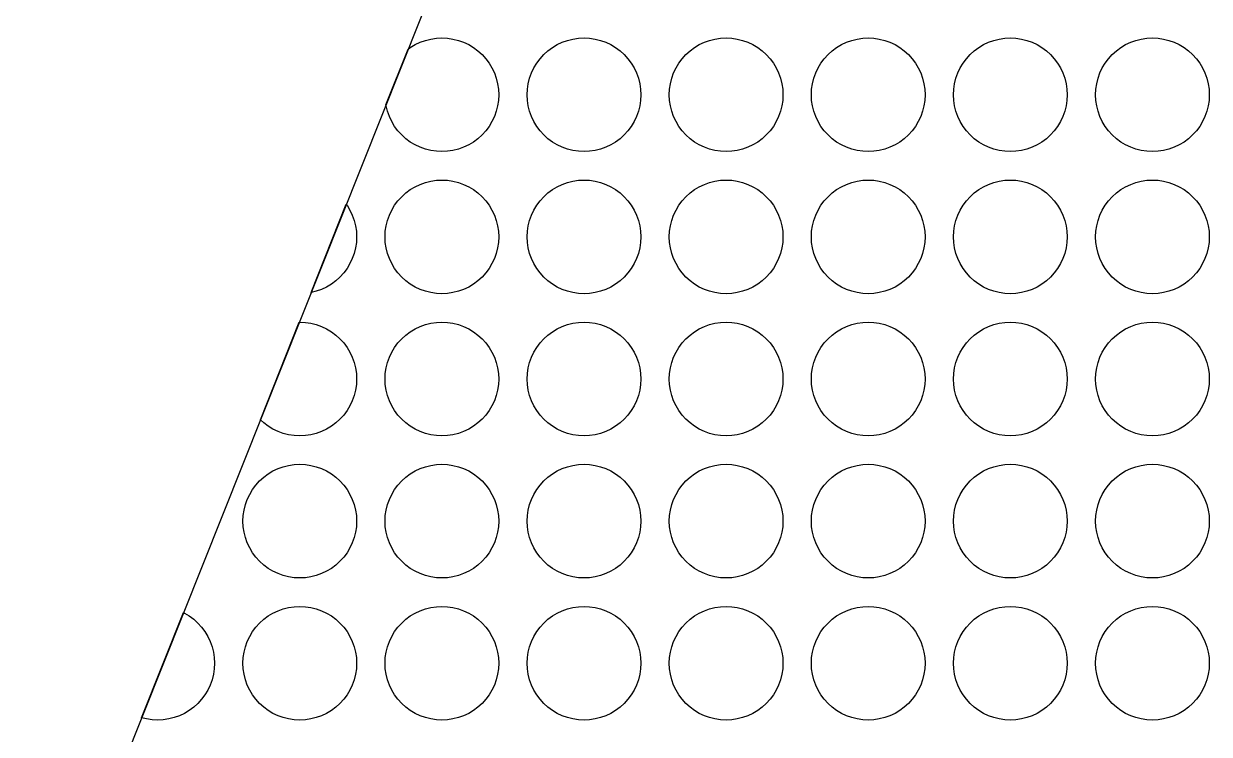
# Model space of a CAD drawing. Header units: millimetres. Extents: x 13 to 146, y -291 to -195.
# Drawn here: x 29.11 to 49.97, y -243.84 to -231.34 of the extents above; entities that cross this region are included whole.
import ezdxf

# ---------------------------------------------------------------- set-up
doc = ezdxf.new("R2010")
doc.units = ezdxf.units.MM
doc.layers.add('background', color=7, linetype='Continuous')
doc.layers.add('outline_2', color=3, linetype='Continuous')

msp = doc.modelspace()

# ---------------------------------------------------------------- linework, layer by layer
at = {"layer": 'background'}
for points in [[(35.872, -231.788), (35.91, -231.76), (35.994, -231.709), (36.083, -231.667), (36.175, -231.634), (36.27, -231.61), (36.368, -231.596), (36.466, -231.591), (36.564, -231.596), (36.661, -231.61), (36.756, -231.634), (36.848, -231.667), (36.937, -231.709), (37.021, -231.76), (37.1, -231.818), (37.173, -231.884), (37.239, -231.957), (37.297, -232.035), (37.347, -232.12), (37.389, -232.208), (37.422, -232.301), (37.446, -232.396), (37.461, -232.493), (37.466, -232.591), (37.461, -232.689), (37.446, -232.786), (37.422, -232.881), (37.389, -232.974), (37.347, -233.062), (37.297, -233.147), (37.239, -233.225), (37.173, -233.298), (37.1, -233.364), (37.021, -233.422), (36.937, -233.473), (36.848, -233.515), (36.756, -233.548), (36.661, -233.572), (36.564, -233.586), (36.466, -233.591), (36.368, -233.586), (36.27, -233.572), (36.175, -233.548), (36.083, -233.515), (35.994, -233.473), (35.91, -233.422), (35.831, -233.364), (35.758, -233.298), (35.693, -233.225), (35.634, -233.147), (35.584, -233.062), (35.542, -232.974), (35.509, -232.881), (35.485, -232.786), (35.482, -232.767)], [(39.966, -232.591), (39.961, -232.689), (39.946, -232.786), (39.922, -232.881), (39.889, -232.974), (39.847, -233.062), (39.797, -233.147), (39.739, -233.225), (39.673, -233.298), (39.6, -233.364), (39.521, -233.422), (39.437, -233.473), (39.348, -233.515), (39.256, -233.548), (39.161, -233.572), (39.064, -233.586), (38.966, -233.591), (38.868, -233.586), (38.77, -233.572), (38.675, -233.548), (38.583, -233.515), (38.494, -233.473), (38.41, -233.422), (38.331, -233.364), (38.258, -233.298), (38.193, -233.225), (38.134, -233.147), (38.084, -233.062), (38.042, -232.974), (38.009, -232.881), (37.985, -232.786), (37.97, -232.689), (37.966, -232.591), (37.97, -232.493), (37.985, -232.396), (38.009, -232.301), (38.042, -232.208), (38.084, -232.12), (38.134, -232.035), (38.193, -231.957), (38.258, -231.884), (38.331, -231.818), (38.41, -231.76), (38.494, -231.709), (38.583, -231.667), (38.675, -231.634), (38.77, -231.61), (38.868, -231.596), (38.966, -231.591), (39.064, -231.596), (39.161, -231.61), (39.256, -231.634), (39.348, -231.667), (39.437, -231.709), (39.521, -231.76), (39.6, -231.818), (39.673, -231.884), (39.739, -231.957), (39.797, -232.035), (39.847, -232.12), (39.889, -232.208), (39.922, -232.301), (39.946, -232.396), (39.961, -232.493)], [(42.466, -232.591), (42.461, -232.689), (42.446, -232.786), (42.422, -232.881), (42.389, -232.974), (42.347, -233.062), (42.297, -233.147), (42.239, -233.225), (42.173, -233.298), (42.1, -233.364), (42.021, -233.422), (41.937, -233.473), (41.848, -233.515), (41.756, -233.548), (41.661, -233.572), (41.564, -233.586), (41.466, -233.591), (41.368, -233.586), (41.27, -233.572), (41.175, -233.548), (41.083, -233.515), (40.994, -233.473), (40.91, -233.422), (40.831, -233.364), (40.758, -233.298), (40.693, -233.225), (40.634, -233.147), (40.584, -233.062), (40.542, -232.974), (40.509, -232.881), (40.485, -232.786), (40.47, -232.689), (40.466, -232.591), (40.47, -232.493), (40.485, -232.396), (40.509, -232.301), (40.542, -232.208), (40.584, -232.12), (40.634, -232.035), (40.693, -231.957), (40.758, -231.884), (40.831, -231.818), (40.91, -231.76), (40.994, -231.709), (41.083, -231.667), (41.175, -231.634), (41.27, -231.61), (41.368, -231.596), (41.466, -231.591), (41.564, -231.596), (41.661, -231.61), (41.756, -231.634), (41.848, -231.667), (41.937, -231.709), (42.021, -231.76), (42.1, -231.818), (42.173, -231.884), (42.239, -231.957), (42.297, -232.035), (42.347, -232.12), (42.389, -232.208), (42.422, -232.301), (42.446, -232.396), (42.461, -232.493)], [(44.966, -232.591), (44.961, -232.689), (44.946, -232.786), (44.922, -232.881), (44.889, -232.974), (44.847, -233.062), (44.797, -233.147), (44.739, -233.225), (44.673, -233.298), (44.6, -233.364), (44.521, -233.422), (44.437, -233.473), (44.348, -233.515), (44.256, -233.548), (44.161, -233.572), (44.064, -233.586), (43.966, -233.591), (43.868, -233.586), (43.77, -233.572), (43.675, -233.548), (43.583, -233.515), (43.494, -233.473), (43.41, -233.422), (43.331, -233.364), (43.258, -233.298), (43.193, -233.225), (43.134, -233.147), (43.084, -233.062), (43.042, -232.974), (43.009, -232.881), (42.985, -232.786), (42.97, -232.689), (42.966, -232.591), (42.97, -232.493), (42.985, -232.396), (43.009, -232.301), (43.042, -232.208), (43.084, -232.12), (43.134, -232.035), (43.193, -231.957), (43.258, -231.884), (43.331, -231.818), (43.41, -231.76), (43.494, -231.709), (43.583, -231.667), (43.675, -231.634), (43.77, -231.61), (43.868, -231.596), (43.966, -231.591), (44.064, -231.596), (44.161, -231.61), (44.256, -231.634), (44.348, -231.667), (44.437, -231.709), (44.521, -231.76), (44.6, -231.818), (44.673, -231.884), (44.739, -231.957), (44.797, -232.035), (44.847, -232.12), (44.889, -232.208), (44.922, -232.301), (44.946, -232.396), (44.961, -232.493)], [(47.466, -232.591), (47.461, -232.689), (47.446, -232.786), (47.422, -232.881), (47.389, -232.974), (47.347, -233.062), (47.297, -233.147), (47.239, -233.225), (47.173, -233.298), (47.1, -233.364), (47.021, -233.422), (46.937, -233.473), (46.848, -233.515), (46.756, -233.548), (46.661, -233.572), (46.564, -233.586), (46.466, -233.591), (46.368, -233.586), (46.27, -233.572), (46.175, -233.548), (46.083, -233.515), (45.994, -233.473), (45.91, -233.422), (45.831, -233.364), (45.758, -233.298), (45.693, -233.225), (45.634, -233.147), (45.584, -233.062), (45.542, -232.974), (45.509, -232.881), (45.485, -232.786), (45.47, -232.689), (45.466, -232.591), (45.47, -232.493), (45.485, -232.396), (45.509, -232.301), (45.542, -232.208), (45.584, -232.12), (45.634, -232.035), (45.693, -231.957), (45.758, -231.884), (45.831, -231.818), (45.91, -231.76), (45.994, -231.709), (46.083, -231.667), (46.175, -231.634), (46.27, -231.61), (46.368, -231.596), (46.466, -231.591), (46.564, -231.596), (46.661, -231.61), (46.756, -231.634), (46.848, -231.667), (46.937, -231.709), (47.021, -231.76), (47.1, -231.818), (47.173, -231.884), (47.239, -231.957), (47.297, -232.035), (47.347, -232.12), (47.389, -232.208), (47.422, -232.301), (47.446, -232.396), (47.461, -232.493)], [(49.966, -232.591), (49.961, -232.689), (49.946, -232.786), (49.922, -232.881), (49.889, -232.974), (49.847, -233.062), (49.797, -233.147), (49.739, -233.225), (49.673, -233.298), (49.6, -233.364), (49.521, -233.422), (49.437, -233.473), (49.348, -233.515), (49.256, -233.548), (49.161, -233.572), (49.064, -233.586), (48.966, -233.591), (48.868, -233.586), (48.77, -233.572), (48.675, -233.548), (48.583, -233.515), (48.494, -233.473), (48.41, -233.422), (48.331, -233.364), (48.258, -233.298), (48.193, -233.225), (48.134, -233.147), (48.084, -233.062), (48.042, -232.974), (48.009, -232.881), (47.985, -232.786), (47.97, -232.689), (47.966, -232.591), (47.97, -232.493), (47.985, -232.396), (48.009, -232.301), (48.042, -232.208), (48.084, -232.12), (48.134, -232.035), (48.193, -231.957), (48.258, -231.884), (48.331, -231.818), (48.41, -231.76), (48.494, -231.709), (48.583, -231.667), (48.675, -231.634), (48.77, -231.61), (48.868, -231.596), (48.966, -231.591), (49.064, -231.596), (49.161, -231.61), (49.256, -231.634), (49.348, -231.667), (49.437, -231.709), (49.521, -231.76), (49.6, -231.818), (49.673, -231.884), (49.739, -231.957), (49.797, -232.035), (49.847, -232.12), (49.889, -232.208), (49.922, -232.301), (49.946, -232.396), (49.961, -232.493)], [(37.466, -235.091), (37.461, -235.189), (37.446, -235.286), (37.422, -235.381), (37.389, -235.474), (37.347, -235.562), (37.297, -235.647), (37.239, -235.725), (37.173, -235.798), (37.1, -235.864), (37.021, -235.922), (36.937, -235.973), (36.848, -236.015), (36.756, -236.048), (36.661, -236.072), (36.564, -236.086), (36.466, -236.091), (36.368, -236.086), (36.27, -236.072), (36.175, -236.048), (36.083, -236.015), (35.994, -235.973), (35.91, -235.922), (35.831, -235.864), (35.758, -235.798), (35.693, -235.725), (35.634, -235.647), (35.584, -235.562), (35.542, -235.474), (35.509, -235.381), (35.485, -235.286), (35.47, -235.189), (35.466, -235.091), (35.47, -234.993), (35.485, -234.896), (35.509, -234.801), (35.542, -234.708), (35.584, -234.62), (35.634, -234.535), (35.693, -234.457), (35.758, -234.384), (35.831, -234.318), (35.91, -234.26), (35.994, -234.209), (36.083, -234.167), (36.175, -234.134), (36.27, -234.11), (36.368, -234.096), (36.466, -234.091), (36.564, -234.096), (36.661, -234.11), (36.756, -234.134), (36.848, -234.167), (36.937, -234.209), (37.021, -234.26), (37.1, -234.318), (37.173, -234.384), (37.239, -234.457), (37.297, -234.535), (37.347, -234.62), (37.389, -234.708), (37.422, -234.801), (37.446, -234.896), (37.461, -234.993)], [(39.966, -235.091), (39.961, -235.189), (39.946, -235.286), (39.922, -235.381), (39.889, -235.474), (39.847, -235.562), (39.797, -235.647), (39.739, -235.725), (39.673, -235.798), (39.6, -235.864), (39.521, -235.922), (39.437, -235.973), (39.348, -236.015), (39.256, -236.048), (39.161, -236.072), (39.064, -236.086), (38.966, -236.091), (38.868, -236.086), (38.77, -236.072), (38.675, -236.048), (38.583, -236.015), (38.494, -235.973), (38.41, -235.922), (38.331, -235.864), (38.258, -235.798), (38.193, -235.725), (38.134, -235.647), (38.084, -235.562), (38.042, -235.474), (38.009, -235.381), (37.985, -235.286), (37.97, -235.189), (37.966, -235.091), (37.97, -234.993), (37.985, -234.896), (38.009, -234.801), (38.042, -234.708), (38.084, -234.62), (38.134, -234.535), (38.193, -234.457), (38.258, -234.384), (38.331, -234.318), (38.41, -234.26), (38.494, -234.209), (38.583, -234.167), (38.675, -234.134), (38.77, -234.11), (38.868, -234.096), (38.966, -234.091), (39.064, -234.096), (39.161, -234.11), (39.256, -234.134), (39.348, -234.167), (39.437, -234.209), (39.521, -234.26), (39.6, -234.318), (39.673, -234.384), (39.739, -234.457), (39.797, -234.535), (39.847, -234.62), (39.889, -234.708), (39.922, -234.801), (39.946, -234.896), (39.961, -234.993)], [(42.466, -235.091), (42.461, -235.189), (42.446, -235.286), (42.422, -235.381), (42.389, -235.474), (42.347, -235.562), (42.297, -235.647), (42.239, -235.725), (42.173, -235.798), (42.1, -235.864), (42.021, -235.922), (41.937, -235.973), (41.848, -236.015), (41.756, -236.048), (41.661, -236.072), (41.564, -236.086), (41.466, -236.091), (41.368, -236.086), (41.27, -236.072), (41.175, -236.048), (41.083, -236.015), (40.994, -235.973), (40.91, -235.922), (40.831, -235.864), (40.758, -235.798), (40.693, -235.725), (40.634, -235.647), (40.584, -235.562), (40.542, -235.474), (40.509, -235.381), (40.485, -235.286), (40.47, -235.189), (40.466, -235.091), (40.47, -234.993), (40.485, -234.896), (40.509, -234.801), (40.542, -234.708), (40.584, -234.62), (40.634, -234.535), (40.693, -234.457), (40.758, -234.384), (40.831, -234.318), (40.91, -234.26), (40.994, -234.209), (41.083, -234.167), (41.175, -234.134), (41.27, -234.11), (41.368, -234.096), (41.466, -234.091), (41.564, -234.096), (41.661, -234.11), (41.756, -234.134), (41.848, -234.167), (41.937, -234.209), (42.021, -234.26), (42.1, -234.318), (42.173, -234.384), (42.239, -234.457), (42.297, -234.535), (42.347, -234.62), (42.389, -234.708), (42.422, -234.801), (42.446, -234.896), (42.461, -234.993)], [(44.966, -235.091), (44.961, -235.189), (44.946, -235.286), (44.922, -235.381), (44.889, -235.474), (44.847, -235.562), (44.797, -235.647), (44.739, -235.725), (44.673, -235.798), (44.6, -235.864), (44.521, -235.922), (44.437, -235.973), (44.348, -236.015), (44.256, -236.048), (44.161, -236.072), (44.064, -236.086), (43.966, -236.091), (43.868, -236.086), (43.77, -236.072), (43.675, -236.048), (43.583, -236.015), (43.494, -235.973), (43.41, -235.922), (43.331, -235.864), (43.258, -235.798), (43.193, -235.725), (43.134, -235.647), (43.084, -235.562), (43.042, -235.474), (43.009, -235.381), (42.985, -235.286), (42.97, -235.189), (42.966, -235.091), (42.97, -234.993), (42.985, -234.896), (43.009, -234.801), (43.042, -234.708), (43.084, -234.62), (43.134, -234.535), (43.193, -234.457), (43.258, -234.384), (43.331, -234.318), (43.41, -234.26), (43.494, -234.209), (43.583, -234.167), (43.675, -234.134), (43.77, -234.11), (43.868, -234.096), (43.966, -234.091), (44.064, -234.096), (44.161, -234.11), (44.256, -234.134), (44.348, -234.167), (44.437, -234.209), (44.521, -234.26), (44.6, -234.318), (44.673, -234.384), (44.739, -234.457), (44.797, -234.535), (44.847, -234.62), (44.889, -234.708), (44.922, -234.801), (44.946, -234.896), (44.961, -234.993)], [(47.466, -235.091), (47.461, -235.189), (47.446, -235.286), (47.422, -235.381), (47.389, -235.474), (47.347, -235.562), (47.297, -235.647), (47.239, -235.725), (47.173, -235.798), (47.1, -235.864), (47.021, -235.922), (46.937, -235.973), (46.848, -236.015), (46.756, -236.048), (46.661, -236.072), (46.564, -236.086), (46.466, -236.091), (46.368, -236.086), (46.27, -236.072), (46.175, -236.048), (46.083, -236.015), (45.994, -235.973), (45.91, -235.922), (45.831, -235.864), (45.758, -235.798), (45.693, -235.725), (45.634, -235.647), (45.584, -235.562), (45.542, -235.474), (45.509, -235.381), (45.485, -235.286), (45.47, -235.189), (45.466, -235.091), (45.47, -234.993), (45.485, -234.896), (45.509, -234.801), (45.542, -234.708), (45.584, -234.62), (45.634, -234.535), (45.693, -234.457), (45.758, -234.384), (45.831, -234.318), (45.91, -234.26), (45.994, -234.209), (46.083, -234.167), (46.175, -234.134), (46.27, -234.11), (46.368, -234.096), (46.466, -234.091), (46.564, -234.096), (46.661, -234.11), (46.756, -234.134), (46.848, -234.167), (46.937, -234.209), (47.021, -234.26), (47.1, -234.318), (47.173, -234.384), (47.239, -234.457), (47.297, -234.535), (47.347, -234.62), (47.389, -234.708), (47.422, -234.801), (47.446, -234.896), (47.461, -234.993)], [(49.966, -235.091), (49.961, -235.189), (49.946, -235.286), (49.922, -235.381), (49.889, -235.474), (49.847, -235.562), (49.797, -235.647), (49.739, -235.725), (49.673, -235.798), (49.6, -235.864), (49.521, -235.922), (49.437, -235.973), (49.348, -236.015), (49.256, -236.048), (49.161, -236.072), (49.064, -236.086), (48.966, -236.091), (48.868, -236.086), (48.77, -236.072), (48.675, -236.048), (48.583, -236.015), (48.494, -235.973), (48.41, -235.922), (48.331, -235.864), (48.258, -235.798), (48.193, -235.725), (48.134, -235.647), (48.084, -235.562), (48.042, -235.474), (48.009, -235.381), (47.985, -235.286), (47.97, -235.189), (47.966, -235.091), (47.97, -234.993), (47.985, -234.896), (48.009, -234.801), (48.042, -234.708), (48.084, -234.62), (48.134, -234.535), (48.193, -234.457), (48.258, -234.384), (48.331, -234.318), (48.41, -234.26), (48.494, -234.209), (48.583, -234.167), (48.675, -234.134), (48.77, -234.11), (48.868, -234.096), (48.966, -234.091), (49.064, -234.096), (49.161, -234.11), (49.256, -234.134), (49.348, -234.167), (49.437, -234.209), (49.521, -234.26), (49.6, -234.318), (49.673, -234.384), (49.739, -234.457), (49.797, -234.535), (49.847, -234.62), (49.889, -234.708), (49.922, -234.801), (49.946, -234.896), (49.961, -234.993)], [(34.784, -234.518), (34.797, -234.535), (34.847, -234.62), (34.889, -234.708), (34.922, -234.801), (34.946, -234.896), (34.961, -234.993), (34.966, -235.091), (34.961, -235.189), (34.946, -235.286), (34.922, -235.381), (34.889, -235.474), (34.847, -235.562), (34.797, -235.647), (34.739, -235.725), (34.673, -235.798), (34.6, -235.864), (34.521, -235.922), (34.437, -235.973), (34.348, -236.015), (34.256, -236.048), (34.165, -236.071)], [(33.957, -236.591), (33.966, -236.591), (34.064, -236.596), (34.161, -236.61), (34.256, -236.634), (34.348, -236.667), (34.437, -236.709), (34.521, -236.76), (34.6, -236.818), (34.673, -236.884), (34.739, -236.957), (34.797, -237.035), (34.847, -237.12), (34.889, -237.208), (34.922, -237.301), (34.946, -237.396), (34.961, -237.493), (34.966, -237.591), (34.961, -237.689), (34.946, -237.786), (34.922, -237.881), (34.889, -237.974), (34.847, -238.062), (34.797, -238.147), (34.739, -238.225), (34.673, -238.298), (34.6, -238.364), (34.521, -238.422), (34.437, -238.473), (34.348, -238.515), (34.256, -238.548), (34.161, -238.572), (34.064, -238.586), (33.966, -238.591), (33.868, -238.586), (33.77, -238.572), (33.675, -238.548), (33.583, -238.515), (33.494, -238.473), (33.41, -238.422), (33.331, -238.364), (33.272, -238.31)], [(37.466, -237.591), (37.461, -237.689), (37.446, -237.786), (37.422, -237.881), (37.389, -237.974), (37.347, -238.062), (37.297, -238.147), (37.239, -238.225), (37.173, -238.298), (37.1, -238.364), (37.021, -238.422), (36.937, -238.473), (36.848, -238.515), (36.756, -238.548), (36.661, -238.572), (36.564, -238.586), (36.466, -238.591), (36.368, -238.586), (36.27, -238.572), (36.175, -238.548), (36.083, -238.515), (35.994, -238.473), (35.91, -238.422), (35.831, -238.364), (35.758, -238.298), (35.693, -238.225), (35.634, -238.147), (35.584, -238.062), (35.542, -237.974), (35.509, -237.881), (35.485, -237.786), (35.47, -237.689), (35.466, -237.591), (35.47, -237.493), (35.485, -237.396), (35.509, -237.301), (35.542, -237.208), (35.584, -237.12), (35.634, -237.035), (35.693, -236.957), (35.758, -236.884), (35.831, -236.818), (35.91, -236.76), (35.994, -236.709), (36.083, -236.667), (36.175, -236.634), (36.27, -236.61), (36.368, -236.596), (36.466, -236.591), (36.564, -236.596), (36.661, -236.61), (36.756, -236.634), (36.848, -236.667), (36.937, -236.709), (37.021, -236.76), (37.1, -236.818), (37.173, -236.884), (37.239, -236.957), (37.297, -237.035), (37.347, -237.12), (37.389, -237.208), (37.422, -237.301), (37.446, -237.396), (37.461, -237.493)], [(39.966, -237.591), (39.961, -237.689), (39.946, -237.786), (39.922, -237.881), (39.889, -237.974), (39.847, -238.062), (39.797, -238.147), (39.739, -238.225), (39.673, -238.298), (39.6, -238.364), (39.521, -238.422), (39.437, -238.473), (39.348, -238.515), (39.256, -238.548), (39.161, -238.572), (39.064, -238.586), (38.966, -238.591), (38.868, -238.586), (38.77, -238.572), (38.675, -238.548), (38.583, -238.515), (38.494, -238.473), (38.41, -238.422), (38.331, -238.364), (38.258, -238.298), (38.193, -238.225), (38.134, -238.147), (38.084, -238.062), (38.042, -237.974), (38.009, -237.881), (37.985, -237.786), (37.97, -237.689), (37.966, -237.591), (37.97, -237.493), (37.985, -237.396), (38.009, -237.301), (38.042, -237.208), (38.084, -237.12), (38.134, -237.035), (38.193, -236.957), (38.258, -236.884), (38.331, -236.818), (38.41, -236.76), (38.494, -236.709), (38.583, -236.667), (38.675, -236.634), (38.77, -236.61), (38.868, -236.596), (38.966, -236.591), (39.064, -236.596), (39.161, -236.61), (39.256, -236.634), (39.348, -236.667), (39.437, -236.709), (39.521, -236.76), (39.6, -236.818), (39.673, -236.884), (39.739, -236.957), (39.797, -237.035), (39.847, -237.12), (39.889, -237.208), (39.922, -237.301), (39.946, -237.396), (39.961, -237.493)], [(42.466, -237.591), (42.461, -237.689), (42.446, -237.786), (42.422, -237.881), (42.389, -237.974), (42.347, -238.062), (42.297, -238.147), (42.239, -238.225), (42.173, -238.298), (42.1, -238.364), (42.021, -238.422), (41.937, -238.473), (41.848, -238.515), (41.756, -238.548), (41.661, -238.572), (41.564, -238.586), (41.466, -238.591), (41.368, -238.586), (41.27, -238.572), (41.175, -238.548), (41.083, -238.515), (40.994, -238.473), (40.91, -238.422), (40.831, -238.364), (40.758, -238.298), (40.693, -238.225), (40.634, -238.147), (40.584, -238.062), (40.542, -237.974), (40.509, -237.881), (40.485, -237.786), (40.47, -237.689), (40.466, -237.591), (40.47, -237.493), (40.485, -237.396), (40.509, -237.301), (40.542, -237.208), (40.584, -237.12), (40.634, -237.035), (40.693, -236.957), (40.758, -236.884), (40.831, -236.818), (40.91, -236.76), (40.994, -236.709), (41.083, -236.667), (41.175, -236.634), (41.27, -236.61), (41.368, -236.596), (41.466, -236.591), (41.564, -236.596), (41.661, -236.61), (41.756, -236.634), (41.848, -236.667), (41.937, -236.709), (42.021, -236.76), (42.1, -236.818), (42.173, -236.884), (42.239, -236.957), (42.297, -237.035), (42.347, -237.12), (42.389, -237.208), (42.422, -237.301), (42.446, -237.396), (42.461, -237.493)], [(44.966, -237.591), (44.961, -237.689), (44.946, -237.786), (44.922, -237.881), (44.889, -237.974), (44.847, -238.062), (44.797, -238.147), (44.739, -238.225), (44.673, -238.298), (44.6, -238.364), (44.521, -238.422), (44.437, -238.473), (44.348, -238.515), (44.256, -238.548), (44.161, -238.572), (44.064, -238.586), (43.966, -238.591), (43.868, -238.586), (43.77, -238.572), (43.675, -238.548), (43.583, -238.515), (43.494, -238.473), (43.41, -238.422), (43.331, -238.364), (43.258, -238.298), (43.193, -238.225), (43.134, -238.147), (43.084, -238.062), (43.042, -237.974), (43.009, -237.881), (42.985, -237.786), (42.97, -237.689), (42.966, -237.591), (42.97, -237.493), (42.985, -237.396), (43.009, -237.301), (43.042, -237.208), (43.084, -237.12), (43.134, -237.035), (43.193, -236.957), (43.258, -236.884), (43.331, -236.818), (43.41, -236.76), (43.494, -236.709), (43.583, -236.667), (43.675, -236.634), (43.77, -236.61), (43.868, -236.596), (43.966, -236.591), (44.064, -236.596), (44.161, -236.61), (44.256, -236.634), (44.348, -236.667), (44.437, -236.709), (44.521, -236.76), (44.6, -236.818), (44.673, -236.884), (44.739, -236.957), (44.797, -237.035), (44.847, -237.12), (44.889, -237.208), (44.922, -237.301), (44.946, -237.396), (44.961, -237.493)], [(47.466, -237.591), (47.461, -237.689), (47.446, -237.786), (47.422, -237.881), (47.389, -237.974), (47.347, -238.062), (47.297, -238.147), (47.239, -238.225), (47.173, -238.298), (47.1, -238.364), (47.021, -238.422), (46.937, -238.473), (46.848, -238.515), (46.756, -238.548), (46.661, -238.572), (46.564, -238.586), (46.466, -238.591), (46.368, -238.586), (46.27, -238.572), (46.175, -238.548), (46.083, -238.515), (45.994, -238.473), (45.91, -238.422), (45.831, -238.364), (45.758, -238.298), (45.693, -238.225), (45.634, -238.147), (45.584, -238.062), (45.542, -237.974), (45.509, -237.881), (45.485, -237.786), (45.47, -237.689), (45.466, -237.591), (45.47, -237.493), (45.485, -237.396), (45.509, -237.301), (45.542, -237.208), (45.584, -237.12), (45.634, -237.035), (45.693, -236.957), (45.758, -236.884), (45.831, -236.818), (45.91, -236.76), (45.994, -236.709), (46.083, -236.667), (46.175, -236.634), (46.27, -236.61), (46.368, -236.596), (46.466, -236.591), (46.564, -236.596), (46.661, -236.61), (46.756, -236.634), (46.848, -236.667), (46.937, -236.709), (47.021, -236.76), (47.1, -236.818), (47.173, -236.884), (47.239, -236.957), (47.297, -237.035), (47.347, -237.12), (47.389, -237.208), (47.422, -237.301), (47.446, -237.396), (47.461, -237.493)], [(49.966, -237.591), (49.961, -237.689), (49.946, -237.786), (49.922, -237.881), (49.889, -237.974), (49.847, -238.062), (49.797, -238.147), (49.739, -238.225), (49.673, -238.298), (49.6, -238.364), (49.521, -238.422), (49.437, -238.473), (49.348, -238.515), (49.256, -238.548), (49.161, -238.572), (49.064, -238.586), (48.966, -238.591), (48.868, -238.586), (48.77, -238.572), (48.675, -238.548), (48.583, -238.515), (48.494, -238.473), (48.41, -238.422), (48.331, -238.364), (48.258, -238.298), (48.193, -238.225), (48.134, -238.147), (48.084, -238.062), (48.042, -237.974), (48.009, -237.881), (47.985, -237.786), (47.97, -237.689), (47.966, -237.591), (47.97, -237.493), (47.985, -237.396), (48.009, -237.301), (48.042, -237.208), (48.084, -237.12), (48.134, -237.035), (48.193, -236.957), (48.258, -236.884), (48.331, -236.818), (48.41, -236.76), (48.494, -236.709), (48.583, -236.667), (48.675, -236.634), (48.77, -236.61), (48.868, -236.596), (48.966, -236.591), (49.064, -236.596), (49.161, -236.61), (49.256, -236.634), (49.348, -236.667), (49.437, -236.709), (49.521, -236.76), (49.6, -236.818), (49.673, -236.884), (49.739, -236.957), (49.797, -237.035), (49.847, -237.12), (49.889, -237.208), (49.922, -237.301), (49.946, -237.396), (49.961, -237.493)], [(34.966, -240.091), (34.961, -240.189), (34.946, -240.286), (34.922, -240.381), (34.889, -240.474), (34.847, -240.562), (34.797, -240.647), (34.739, -240.725), (34.673, -240.798), (34.6, -240.864), (34.521, -240.922), (34.437, -240.973), (34.348, -241.015), (34.256, -241.048), (34.161, -241.072), (34.064, -241.086), (33.966, -241.091), (33.868, -241.086), (33.77, -241.072), (33.675, -241.048), (33.583, -241.015), (33.494, -240.973), (33.41, -240.922), (33.331, -240.864), (33.258, -240.798), (33.193, -240.725), (33.134, -240.647), (33.084, -240.562), (33.042, -240.474), (33.009, -240.381), (32.985, -240.286), (32.97, -240.189), (32.966, -240.091), (32.97, -239.993), (32.985, -239.896), (33.009, -239.801), (33.042, -239.708), (33.084, -239.62), (33.134, -239.535), (33.193, -239.457), (33.258, -239.384), (33.331, -239.318), (33.41, -239.26), (33.494, -239.209), (33.583, -239.167), (33.675, -239.134), (33.77, -239.11), (33.868, -239.096), (33.966, -239.091), (34.064, -239.096), (34.161, -239.11), (34.256, -239.134), (34.348, -239.167), (34.437, -239.209), (34.521, -239.26), (34.6, -239.318), (34.673, -239.384), (34.739, -239.457), (34.797, -239.535), (34.847, -239.62), (34.889, -239.708), (34.922, -239.801), (34.946, -239.896), (34.961, -239.993)], [(37.466, -240.091), (37.461, -240.189), (37.446, -240.286), (37.422, -240.381), (37.389, -240.474), (37.347, -240.562), (37.297, -240.647), (37.239, -240.725), (37.173, -240.798), (37.1, -240.864), (37.021, -240.922), (36.937, -240.973), (36.848, -241.015), (36.756, -241.048), (36.661, -241.072), (36.564, -241.086), (36.466, -241.091), (36.368, -241.086), (36.27, -241.072), (36.175, -241.048), (36.083, -241.015), (35.994, -240.973), (35.91, -240.922), (35.831, -240.864), (35.758, -240.798), (35.693, -240.725), (35.634, -240.647), (35.584, -240.562), (35.542, -240.474), (35.509, -240.381), (35.485, -240.286), (35.47, -240.189), (35.466, -240.091), (35.47, -239.993), (35.485, -239.896), (35.509, -239.801), (35.542, -239.708), (35.584, -239.62), (35.634, -239.535), (35.693, -239.457), (35.758, -239.384), (35.831, -239.318), (35.91, -239.26), (35.994, -239.209), (36.083, -239.167), (36.175, -239.134), (36.27, -239.11), (36.368, -239.096), (36.466, -239.091), (36.564, -239.096), (36.661, -239.11), (36.756, -239.134), (36.848, -239.167), (36.937, -239.209), (37.021, -239.26), (37.1, -239.318), (37.173, -239.384), (37.239, -239.457), (37.297, -239.535), (37.347, -239.62), (37.389, -239.708), (37.422, -239.801), (37.446, -239.896), (37.461, -239.993)], [(39.966, -240.091), (39.961, -240.189), (39.946, -240.286), (39.922, -240.381), (39.889, -240.474), (39.847, -240.562), (39.797, -240.647), (39.739, -240.725), (39.673, -240.798), (39.6, -240.864), (39.521, -240.922), (39.437, -240.973), (39.348, -241.015), (39.256, -241.048), (39.161, -241.072), (39.064, -241.086), (38.966, -241.091), (38.868, -241.086), (38.77, -241.072), (38.675, -241.048), (38.583, -241.015), (38.494, -240.973), (38.41, -240.922), (38.331, -240.864), (38.258, -240.798), (38.193, -240.725), (38.134, -240.647), (38.084, -240.562), (38.042, -240.474), (38.009, -240.381), (37.985, -240.286), (37.97, -240.189), (37.966, -240.091), (37.97, -239.993), (37.985, -239.896), (38.009, -239.801), (38.042, -239.708), (38.084, -239.62), (38.134, -239.535), (38.193, -239.457), (38.258, -239.384), (38.331, -239.318), (38.41, -239.26), (38.494, -239.209), (38.583, -239.167), (38.675, -239.134), (38.77, -239.11), (38.868, -239.096), (38.966, -239.091), (39.064, -239.096), (39.161, -239.11), (39.256, -239.134), (39.348, -239.167), (39.437, -239.209), (39.521, -239.26), (39.6, -239.318), (39.673, -239.384), (39.739, -239.457), (39.797, -239.535), (39.847, -239.62), (39.889, -239.708), (39.922, -239.801), (39.946, -239.896), (39.961, -239.993)], [(42.466, -240.091), (42.461, -240.189), (42.446, -240.286), (42.422, -240.381), (42.389, -240.474), (42.347, -240.562), (42.297, -240.647), (42.239, -240.725), (42.173, -240.798), (42.1, -240.864), (42.021, -240.922), (41.937, -240.973), (41.848, -241.015), (41.756, -241.048), (41.661, -241.072), (41.564, -241.086), (41.466, -241.091), (41.368, -241.086), (41.27, -241.072), (41.175, -241.048), (41.083, -241.015), (40.994, -240.973), (40.91, -240.922), (40.831, -240.864), (40.758, -240.798), (40.693, -240.725), (40.634, -240.647), (40.584, -240.562), (40.542, -240.474), (40.509, -240.381), (40.485, -240.286), (40.47, -240.189), (40.466, -240.091), (40.47, -239.993), (40.485, -239.896), (40.509, -239.801), (40.542, -239.708), (40.584, -239.62), (40.634, -239.535), (40.693, -239.457), (40.758, -239.384), (40.831, -239.318), (40.91, -239.26), (40.994, -239.209), (41.083, -239.167), (41.175, -239.134), (41.27, -239.11), (41.368, -239.096), (41.466, -239.091), (41.564, -239.096), (41.661, -239.11), (41.756, -239.134), (41.848, -239.167), (41.937, -239.209), (42.021, -239.26), (42.1, -239.318), (42.173, -239.384), (42.239, -239.457), (42.297, -239.535), (42.347, -239.62), (42.389, -239.708), (42.422, -239.801), (42.446, -239.896), (42.461, -239.993)], [(44.966, -240.091), (44.961, -240.189), (44.946, -240.286), (44.922, -240.381), (44.889, -240.474), (44.847, -240.562), (44.797, -240.647), (44.739, -240.725), (44.673, -240.798), (44.6, -240.864), (44.521, -240.922), (44.437, -240.973), (44.348, -241.015), (44.256, -241.048), (44.161, -241.072), (44.064, -241.086), (43.966, -241.091), (43.868, -241.086), (43.77, -241.072), (43.675, -241.048), (43.583, -241.015), (43.494, -240.973), (43.41, -240.922), (43.331, -240.864), (43.258, -240.798), (43.193, -240.725), (43.134, -240.647), (43.084, -240.562), (43.042, -240.474), (43.009, -240.381), (42.985, -240.286), (42.97, -240.189), (42.966, -240.091), (42.97, -239.993), (42.985, -239.896), (43.009, -239.801), (43.042, -239.708), (43.084, -239.62), (43.134, -239.535), (43.193, -239.457), (43.258, -239.384), (43.331, -239.318), (43.41, -239.26), (43.494, -239.209), (43.583, -239.167), (43.675, -239.134), (43.77, -239.11), (43.868, -239.096), (43.966, -239.091), (44.064, -239.096), (44.161, -239.11), (44.256, -239.134), (44.348, -239.167), (44.437, -239.209), (44.521, -239.26), (44.6, -239.318), (44.673, -239.384), (44.739, -239.457), (44.797, -239.535), (44.847, -239.62), (44.889, -239.708), (44.922, -239.801), (44.946, -239.896), (44.961, -239.993)], [(47.466, -240.091), (47.461, -240.189), (47.446, -240.286), (47.422, -240.381), (47.389, -240.474), (47.347, -240.562), (47.297, -240.647), (47.239, -240.725), (47.173, -240.798), (47.1, -240.864), (47.021, -240.922), (46.937, -240.973), (46.848, -241.015), (46.756, -241.048), (46.661, -241.072), (46.564, -241.086), (46.466, -241.091), (46.368, -241.086), (46.27, -241.072), (46.175, -241.048), (46.083, -241.015), (45.994, -240.973), (45.91, -240.922), (45.831, -240.864), (45.758, -240.798), (45.693, -240.725), (45.634, -240.647), (45.584, -240.562), (45.542, -240.474), (45.509, -240.381), (45.485, -240.286), (45.47, -240.189), (45.466, -240.091), (45.47, -239.993), (45.485, -239.896), (45.509, -239.801), (45.542, -239.708), (45.584, -239.62), (45.634, -239.535), (45.693, -239.457), (45.758, -239.384), (45.831, -239.318), (45.91, -239.26), (45.994, -239.209), (46.083, -239.167), (46.175, -239.134), (46.27, -239.11), (46.368, -239.096), (46.466, -239.091), (46.564, -239.096), (46.661, -239.11), (46.756, -239.134), (46.848, -239.167), (46.937, -239.209), (47.021, -239.26), (47.1, -239.318), (47.173, -239.384), (47.239, -239.457), (47.297, -239.535), (47.347, -239.62), (47.389, -239.708), (47.422, -239.801), (47.446, -239.896), (47.461, -239.993)], [(49.966, -240.091), (49.961, -240.189), (49.946, -240.286), (49.922, -240.381), (49.889, -240.474), (49.847, -240.562), (49.797, -240.647), (49.739, -240.725), (49.673, -240.798), (49.6, -240.864), (49.521, -240.922), (49.437, -240.973), (49.348, -241.015), (49.256, -241.048), (49.161, -241.072), (49.064, -241.086), (48.966, -241.091), (48.868, -241.086), (48.77, -241.072), (48.675, -241.048), (48.583, -241.015), (48.494, -240.973), (48.41, -240.922), (48.331, -240.864), (48.258, -240.798), (48.193, -240.725), (48.134, -240.647), (48.084, -240.562), (48.042, -240.474), (48.009, -240.381), (47.985, -240.286), (47.97, -240.189), (47.966, -240.091), (47.97, -239.993), (47.985, -239.896), (48.009, -239.801), (48.042, -239.708), (48.084, -239.62), (48.134, -239.535), (48.193, -239.457), (48.258, -239.384), (48.331, -239.318), (48.41, -239.26), (48.494, -239.209), (48.583, -239.167), (48.675, -239.134), (48.77, -239.11), (48.868, -239.096), (48.966, -239.091), (49.064, -239.096), (49.161, -239.11), (49.256, -239.134), (49.348, -239.167), (49.437, -239.209), (49.521, -239.26), (49.6, -239.318), (49.673, -239.384), (49.739, -239.457), (49.797, -239.535), (49.847, -239.62), (49.889, -239.708), (49.922, -239.801), (49.946, -239.896), (49.961, -239.993)], [(31.92, -241.701), (31.937, -241.709), (32.021, -241.76), (32.1, -241.818), (32.173, -241.884), (32.239, -241.957), (32.297, -242.035), (32.347, -242.12), (32.389, -242.208), (32.422, -242.301), (32.446, -242.396), (32.461, -242.493), (32.466, -242.591), (32.461, -242.689), (32.446, -242.786), (32.422, -242.881), (32.389, -242.974), (32.347, -243.062), (32.297, -243.147), (32.239, -243.225), (32.173, -243.298), (32.1, -243.364), (32.021, -243.422), (31.937, -243.473), (31.848, -243.515), (31.756, -243.548), (31.661, -243.572), (31.564, -243.586), (31.466, -243.591), (31.368, -243.586), (31.27, -243.572), (31.183, -243.55)], [(34.966, -242.591), (34.961, -242.689), (34.946, -242.786), (34.922, -242.881), (34.889, -242.974), (34.847, -243.062), (34.797, -243.147), (34.739, -243.225), (34.673, -243.298), (34.6, -243.364), (34.521, -243.422), (34.437, -243.473), (34.348, -243.515), (34.256, -243.548), (34.161, -243.572), (34.064, -243.586), (33.966, -243.591), (33.868, -243.586), (33.77, -243.572), (33.675, -243.548), (33.583, -243.515), (33.494, -243.473), (33.41, -243.422), (33.331, -243.364), (33.258, -243.298), (33.193, -243.225), (33.134, -243.147), (33.084, -243.062), (33.042, -242.974), (33.009, -242.881), (32.985, -242.786), (32.97, -242.689), (32.966, -242.591), (32.97, -242.493), (32.985, -242.396), (33.009, -242.301), (33.042, -242.208), (33.084, -242.12), (33.134, -242.035), (33.193, -241.957), (33.258, -241.884), (33.331, -241.818), (33.41, -241.76), (33.494, -241.709), (33.583, -241.667), (33.675, -241.634), (33.77, -241.61), (33.868, -241.596), (33.966, -241.591), (34.064, -241.596), (34.161, -241.61), (34.256, -241.634), (34.348, -241.667), (34.437, -241.709), (34.521, -241.76), (34.6, -241.818), (34.673, -241.884), (34.739, -241.957), (34.797, -242.035), (34.847, -242.12), (34.889, -242.208), (34.922, -242.301), (34.946, -242.396), (34.961, -242.493)], [(37.466, -242.591), (37.461, -242.689), (37.446, -242.786), (37.422, -242.881), (37.389, -242.974), (37.347, -243.062), (37.297, -243.147), (37.239, -243.225), (37.173, -243.298), (37.1, -243.364), (37.021, -243.422), (36.937, -243.473), (36.848, -243.515), (36.756, -243.548), (36.661, -243.572), (36.564, -243.586), (36.466, -243.591), (36.368, -243.586), (36.27, -243.572), (36.175, -243.548), (36.083, -243.515), (35.994, -243.473), (35.91, -243.422), (35.831, -243.364), (35.758, -243.298), (35.693, -243.225), (35.634, -243.147), (35.584, -243.062), (35.542, -242.974), (35.509, -242.881), (35.485, -242.786), (35.47, -242.689), (35.466, -242.591), (35.47, -242.493), (35.485, -242.396), (35.509, -242.301), (35.542, -242.208), (35.584, -242.12), (35.634, -242.035), (35.693, -241.957), (35.758, -241.884), (35.831, -241.818), (35.91, -241.76), (35.994, -241.709), (36.083, -241.667), (36.175, -241.634), (36.27, -241.61), (36.368, -241.596), (36.466, -241.591), (36.564, -241.596), (36.661, -241.61), (36.756, -241.634), (36.848, -241.667), (36.937, -241.709), (37.021, -241.76), (37.1, -241.818), (37.173, -241.884), (37.239, -241.957), (37.297, -242.035), (37.347, -242.12), (37.389, -242.208), (37.422, -242.301), (37.446, -242.396), (37.461, -242.493)], [(39.966, -242.591), (39.961, -242.689), (39.946, -242.786), (39.922, -242.881), (39.889, -242.974), (39.847, -243.062), (39.797, -243.147), (39.739, -243.225), (39.673, -243.298), (39.6, -243.364), (39.521, -243.422), (39.437, -243.473), (39.348, -243.515), (39.256, -243.548), (39.161, -243.572), (39.064, -243.586), (38.966, -243.591), (38.868, -243.586), (38.77, -243.572), (38.675, -243.548), (38.583, -243.515), (38.494, -243.473), (38.41, -243.422), (38.331, -243.364), (38.258, -243.298), (38.193, -243.225), (38.134, -243.147), (38.084, -243.062), (38.042, -242.974), (38.009, -242.881), (37.985, -242.786), (37.97, -242.689), (37.966, -242.591), (37.97, -242.493), (37.985, -242.396), (38.009, -242.301), (38.042, -242.208), (38.084, -242.12), (38.134, -242.035), (38.193, -241.957), (38.258, -241.884), (38.331, -241.818), (38.41, -241.76), (38.494, -241.709), (38.583, -241.667), (38.675, -241.634), (38.77, -241.61), (38.868, -241.596), (38.966, -241.591), (39.064, -241.596), (39.161, -241.61), (39.256, -241.634), (39.348, -241.667), (39.437, -241.709), (39.521, -241.76), (39.6, -241.818), (39.673, -241.884), (39.739, -241.957), (39.797, -242.035), (39.847, -242.12), (39.889, -242.208), (39.922, -242.301), (39.946, -242.396), (39.961, -242.493)], [(42.466, -242.591), (42.461, -242.689), (42.446, -242.786), (42.422, -242.881), (42.389, -242.974), (42.347, -243.062), (42.297, -243.147), (42.239, -243.225), (42.173, -243.298), (42.1, -243.364), (42.021, -243.422), (41.937, -243.473), (41.848, -243.515), (41.756, -243.548), (41.661, -243.572), (41.564, -243.586), (41.466, -243.591), (41.368, -243.586), (41.27, -243.572), (41.175, -243.548), (41.083, -243.515), (40.994, -243.473), (40.91, -243.422), (40.831, -243.364), (40.758, -243.298), (40.693, -243.225), (40.634, -243.147), (40.584, -243.062), (40.542, -242.974), (40.509, -242.881), (40.485, -242.786), (40.47, -242.689), (40.466, -242.591), (40.47, -242.493), (40.485, -242.396), (40.509, -242.301), (40.542, -242.208), (40.584, -242.12), (40.634, -242.035), (40.693, -241.957), (40.758, -241.884), (40.831, -241.818), (40.91, -241.76), (40.994, -241.709), (41.083, -241.667), (41.175, -241.634), (41.27, -241.61), (41.368, -241.596), (41.466, -241.591), (41.564, -241.596), (41.661, -241.61), (41.756, -241.634), (41.848, -241.667), (41.937, -241.709), (42.021, -241.76), (42.1, -241.818), (42.173, -241.884), (42.239, -241.957), (42.297, -242.035), (42.347, -242.12), (42.389, -242.208), (42.422, -242.301), (42.446, -242.396), (42.461, -242.493)], [(44.966, -242.591), (44.961, -242.689), (44.946, -242.786), (44.922, -242.881), (44.889, -242.974), (44.847, -243.062), (44.797, -243.147), (44.739, -243.225), (44.673, -243.298), (44.6, -243.364), (44.521, -243.422), (44.437, -243.473), (44.348, -243.515), (44.256, -243.548), (44.161, -243.572), (44.064, -243.586), (43.966, -243.591), (43.868, -243.586), (43.77, -243.572), (43.675, -243.548), (43.583, -243.515), (43.494, -243.473), (43.41, -243.422), (43.331, -243.364), (43.258, -243.298), (43.193, -243.225), (43.134, -243.147), (43.084, -243.062), (43.042, -242.974), (43.009, -242.881), (42.985, -242.786), (42.97, -242.689), (42.966, -242.591), (42.97, -242.493), (42.985, -242.396), (43.009, -242.301), (43.042, -242.208), (43.084, -242.12), (43.134, -242.035), (43.193, -241.957), (43.258, -241.884), (43.331, -241.818), (43.41, -241.76), (43.494, -241.709), (43.583, -241.667), (43.675, -241.634), (43.77, -241.61), (43.868, -241.596), (43.966, -241.591), (44.064, -241.596), (44.161, -241.61), (44.256, -241.634), (44.348, -241.667), (44.437, -241.709), (44.521, -241.76), (44.6, -241.818), (44.673, -241.884), (44.739, -241.957), (44.797, -242.035), (44.847, -242.12), (44.889, -242.208), (44.922, -242.301), (44.946, -242.396), (44.961, -242.493)], [(47.466, -242.591), (47.461, -242.689), (47.446, -242.786), (47.422, -242.881), (47.389, -242.974), (47.347, -243.062), (47.297, -243.147), (47.239, -243.225), (47.173, -243.298), (47.1, -243.364), (47.021, -243.422), (46.937, -243.473), (46.848, -243.515), (46.756, -243.548), (46.661, -243.572), (46.564, -243.586), (46.466, -243.591), (46.368, -243.586), (46.27, -243.572), (46.175, -243.548), (46.083, -243.515), (45.994, -243.473), (45.91, -243.422), (45.831, -243.364), (45.758, -243.298), (45.693, -243.225), (45.634, -243.147), (45.584, -243.062), (45.542, -242.974), (45.509, -242.881), (45.485, -242.786), (45.47, -242.689), (45.466, -242.591), (45.47, -242.493), (45.485, -242.396), (45.509, -242.301), (45.542, -242.208), (45.584, -242.12), (45.634, -242.035), (45.693, -241.957), (45.758, -241.884), (45.831, -241.818), (45.91, -241.76), (45.994, -241.709), (46.083, -241.667), (46.175, -241.634), (46.27, -241.61), (46.368, -241.596), (46.466, -241.591), (46.564, -241.596), (46.661, -241.61), (46.756, -241.634), (46.848, -241.667), (46.937, -241.709), (47.021, -241.76), (47.1, -241.818), (47.173, -241.884), (47.239, -241.957), (47.297, -242.035), (47.347, -242.12), (47.389, -242.208), (47.422, -242.301), (47.446, -242.396), (47.461, -242.493)], [(49.966, -242.591), (49.961, -242.689), (49.946, -242.786), (49.922, -242.881), (49.889, -242.974), (49.847, -243.062), (49.797, -243.147), (49.739, -243.225), (49.673, -243.298), (49.6, -243.364), (49.521, -243.422), (49.437, -243.473), (49.348, -243.515), (49.256, -243.548), (49.161, -243.572), (49.064, -243.586), (48.966, -243.591), (48.868, -243.586), (48.77, -243.572), (48.675, -243.548), (48.583, -243.515), (48.494, -243.473), (48.41, -243.422), (48.331, -243.364), (48.258, -243.298), (48.193, -243.225), (48.134, -243.147), (48.084, -243.062), (48.042, -242.974), (48.009, -242.881), (47.985, -242.786), (47.97, -242.689), (47.966, -242.591), (47.97, -242.493), (47.985, -242.396), (48.009, -242.301), (48.042, -242.208), (48.084, -242.12), (48.134, -242.035), (48.193, -241.957), (48.258, -241.884), (48.331, -241.818), (48.41, -241.76), (48.494, -241.709), (48.583, -241.667), (48.675, -241.634), (48.77, -241.61), (48.868, -241.596), (48.966, -241.591), (49.064, -241.596), (49.161, -241.61), (49.256, -241.634), (49.348, -241.667), (49.437, -241.709), (49.521, -241.76), (49.6, -241.818), (49.673, -241.884), (49.739, -241.957), (49.797, -242.035), (49.847, -242.12), (49.889, -242.208), (49.922, -242.301), (49.946, -242.396), (49.961, -242.493)]]:
    msp.add_lwpolyline(points, close=True, dxfattribs=at)
at = {"layer": 'outline_2'}
msp.add_lwpolyline([(40.321, -216.863), (39.861, -219.867), (38.545, -225.083), (29.109, -248.752)], dxfattribs=at)

doc.saveas('drawing.dxf')
